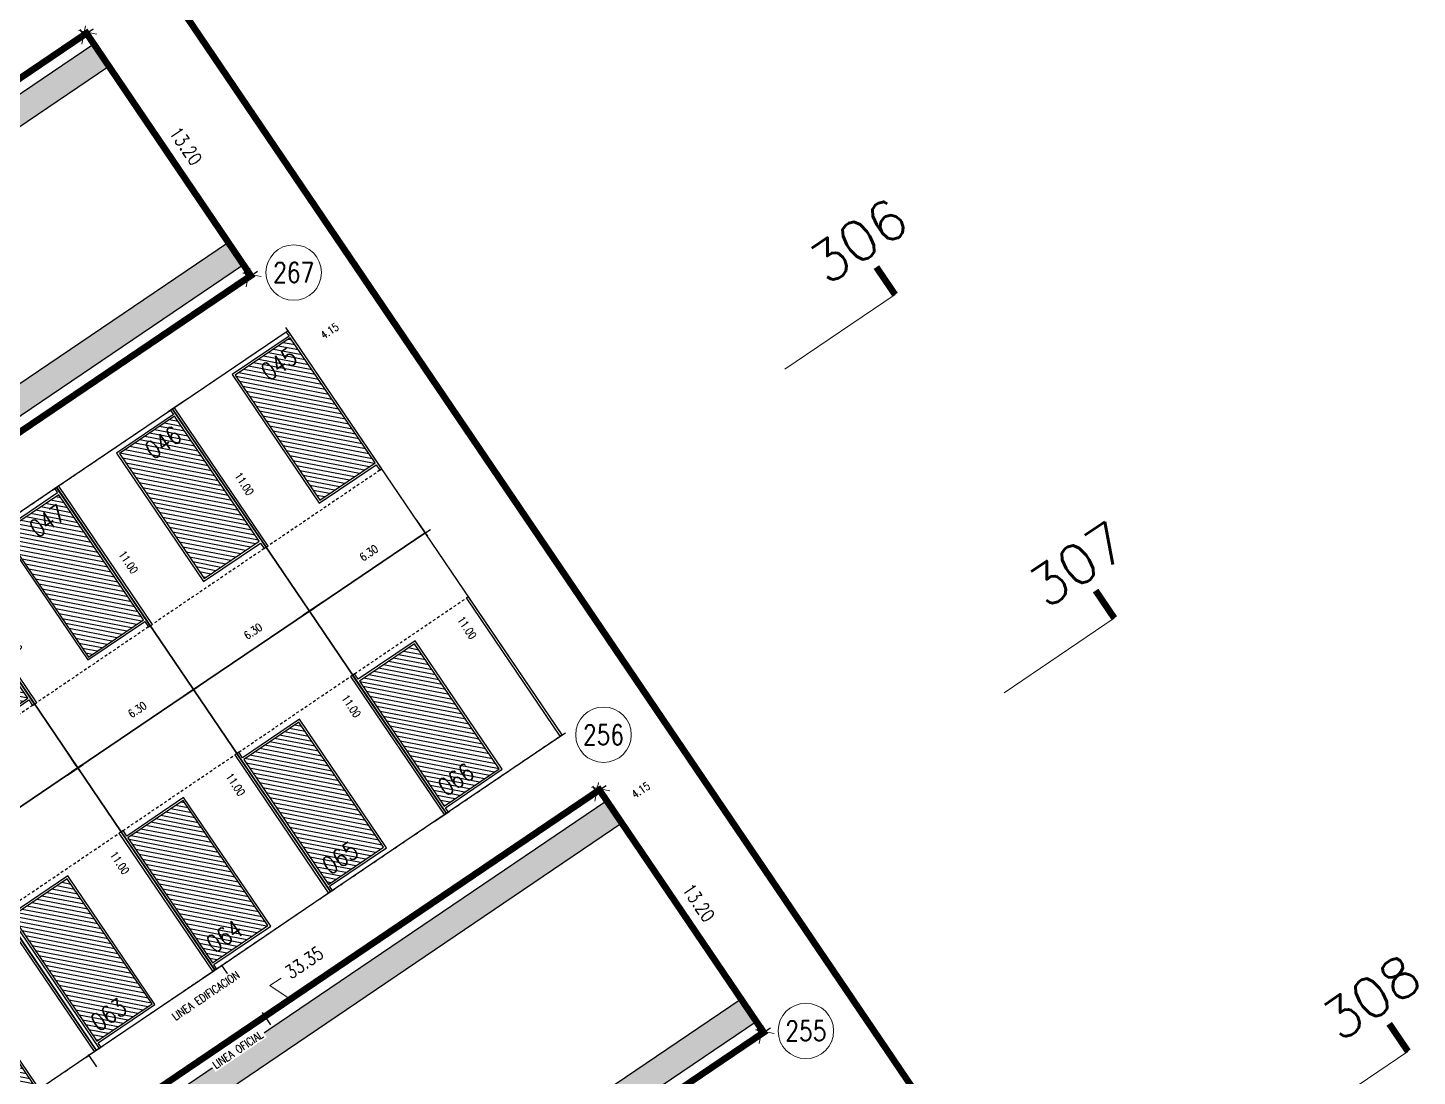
# Model space of a CAD drawing. Header units: metres. Extents: x 733085 to 734585, y 6084499 to 6087418.
# Drawn here: x 733853.2 to 733915.8, y 6086677.3 to 6086724.6 of the extents above; entities that cross this region are included whole.
import ezdxf
from ezdxf.enums import TextEntityAlignment as Align

# ---------------------------------------------------------------- set-up
doc = ezdxf.new("R2010")
doc.units = ezdxf.units.M
doc.header["$LTSCALE"] = 5
doc.header["$MEASUREMENT"] = 0
doc.linetypes.add('HIDDEN', pattern=[0.375, 0.25, -0.125])
doc.linetypes.add('PHANTOM2', pattern=[1.25, 0.625, -0.125, 0.125, -0.125, 0.125, -0.125])
doc.layers.get('0').update_dxf_attribs({"color": 30})
doc.layers.get('DEFPOINTS').update_dxf_attribs({"color": 210})
doc.layers.add('U-ANNO-DIMS', color=210, linetype='Continuous', lineweight=18, plot=False)
for name, color, linetype, lineweight in [('U-ANNO-PATT', 8, 'Continuous', 18), ('U-ANNO-SYMB', 3, 'Continuous', 18), ('U-ANNO-TEXT', 3, 'Continuous', 18)]:
    doc.layers.add(name, color=color, linetype=linetype, lineweight=lineweight)
for name, color, linetype in [('U-BLDG', 7, 'Continuous'), ('U-LIMT', 6, 'PHANTOM2'), ('U-PROP', 1, 'Continuous'), ('U-SDWK', 4, 'Continuous')]:
    doc.layers.add(name, color=color, linetype=linetype)
doc.styles.add('E-ROMANS', font='romans.shx', dxfattribs={"width": 0.8})
doc.dimstyles.new('E-0200_TICK_18', dxfattribs={"dimscale": 0.001, "dimtxt": 360, "dimasz": 360, "dimexe": 180, "dimexo": 120, "dimgap": 180, "dimtad": 0, "dimzin": 0, "dimdsep": 46, "dimtxsty": 'E-ROMANS', "dimblk": 'OBLIQUE', "dimcen": 180, "dimclrd": 256, "dimclre": 256, "dimclrt": 256, "dimadec": 0, "dimazin": 0, "dimtfac": 1, "dimtmove": 1, "dimatfit": 3, "dimldrblk": 'OPEN90', "dimfxl": 1, "dimtfill": 1, "dimtolj": 1, "dimtzin": 0, "dimarcsym": 0})
doc.dimstyles.new('E-0500_TICK_12', dxfattribs={"dimscale": 0.001, "dimtxt": 600, "dimasz": 600, "dimexe": 300, "dimexo": 200, "dimgap": 300, "dimtad": 0, "dimzin": 0, "dimdsep": 46, "dimtxsty": 'E-ROMANS', "dimblk": 'OBLIQUE', "dimcen": 300, "dimclrd": 256, "dimclre": 256, "dimclrt": 256, "dimadec": 0, "dimazin": 0, "dimtfac": 1, "dimtmove": 1, "dimatfit": 3, "dimldrblk": 'OPEN90', "dimfxl": 1, "dimtfill": 1, "dimtolj": 1, "dimtzin": 0, "dimlwd": -1, "dimarcsym": 0})
doc.dimstyles.new('E-1000_TICK_24', dxfattribs={"dimscale": 0.001, "dimtxt": 2400, "dimasz": 2400, "dimexe": 1200, "dimexo": 800, "dimgap": 1200, "dimtad": 0, "dimzin": 0, "dimdsep": 46, "dimtxsty": 'E-ROMANS', "dimblk": 'OBLIQUE', "dimcen": 1200, "dimclrd": 256, "dimclre": 256, "dimclrt": 256, "dimadec": 0, "dimazin": 0, "dimtfac": 1, "dimtmove": 1, "dimatfit": 3, "dimldrblk": 'OPEN90', "dimfxl": 1, "dimtfill": 1, "dimtolj": 1, "dimtzin": 0, "dimlwd": -1, "dimarcsym": 0})

# ---------------------------------------------------------------- blocks, each defined once
blk = doc.blocks.new('casa')
h = blk.add_hatch()
h.set_pattern_fill('LINE', color=252, scale=0.06, angle=45, style=0)
h.set_pattern_definition([(45, (-8.75595, 1.52937), (-0.1347038, 0.1347038), [])])
h.paths.add_polyline_path([(3.102, 0.201), (0.102, 0.201), (0.102, -6.604), (3.102, -6.604)])
at = {"color": 252}
blk.add_line((0, -7), (0, 0.522), dxfattribs=at)
at = {"color": 1, "linetype": 'HIDDEN', "ltscale": 0.1}
for p, q in [((0.102, 0.522), (6.197, 0.522)), ((0.102, -7), (6.197, -7))]:
    blk.add_line(p, q, dxfattribs=at)
for p, q in [((6.299, 0.522), (6.197, 0.522)), ((6.299, -7), (6.197, -7))]:
    blk.add_line(p, q)
for points in [[(0, 0.522), (0.102, 0.522), (0.102, 0.299), (3.197, 0.299), (3.197, -6.7), (0.102, -6.7), (0.102, -7), (0, -7)], [(6.197, 0.522), (6.197, -7)]]:
    blk.add_lwpolyline(points)
at = {"color": 252}
for points in [[(0.102, -6.604), (0.102, 0.201), (3.102, 0.201), (3.102, -6.604), (0.102, -6.604)], [(6.299, 0.522), (6.299, -7)]]:
    blk.add_lwpolyline(points, dxfattribs=at)
for points in [[(6.197, 0.522), (6.197, 0.522)], [(6.197, -7), (6.197, -7)]]:
    blk.add_lwpolyline(points, close=True)
blk = doc.blocks.new('TAG-CORTE')
blk.add_line((2, 0), (0, 0))
at = {"const_width": 0.1}
blk.add_lwpolyline([(0, 0), (0, 0.5)], dxfattribs=at)
at = {"style": 'E-ROMANS'}
blk.add_attdef('A', text='', height=0.6, dxfattribs=at).set_placement((0, 0.5), align=Align.BOTTOM_CENTER)
blk = doc.blocks.new('*D1877')
at = {"layer": 'DEFPOINTS', "color": 0, "transparency": 16777216}
for p in [(733868.689, 6086712.808), (733864.94, 6086710.943), (733865.253, 6086710.48)]:
    blk.add_point(p, dxfattribs=at)
at = {"layer": 'U-ANNO-DIMS', "lineweight": -2, "transparency": 16777216}
for p, q in [((733868.621, 6086712.907), (733868.274, 6086713.419)), ((733865.186, 6086710.579), (733864.839, 6086711.092))]:
    blk.add_line(p, q, dxfattribs=at)
at = {"layer": 'U-ANNO-DIMS', "transparency": 16777216, "insert": (733866.805, 6086710.935), "char_height": 0.36, "attachment_point": 5, "rotation": 34.11532, "style": 'E-ROMANS', "bg_fill": 3, "box_fill_scale": 1.25, "bg_fill_color": 256, "bg_fill_true_color": 13158600, "bg_fill_transparency": 0}
blk.add_mtext('\\A1;4.15', dxfattribs=at)
blk = doc.blocks.new('_Oblique')
at = {"color": 0, "linetype": 'ByBlock', "lineweight": -2}
blk.add_line((-0.5, -0.5), (0.5, 0.5), dxfattribs=at)
blk = doc.blocks.new('_Open90')
at = {"color": 0, "linetype": 'ByBlock', "lineweight": -2}
for p, q in [((-0.5, 0.5), (0, 0)), ((0, 0), (-1, 0)), ((0, 0), (-0.5, -0.5))]:
    blk.add_line(p, q, dxfattribs=at)
blk = doc.blocks.new('*D1878')
at = {"layer": 'DEFPOINTS', "color": 0, "transparency": 16777216}
for p in [(733882.71, 6086692.11), (733878.961, 6086690.245), (733879.274, 6086689.782)]:
    blk.add_point(p, dxfattribs=at)
at = {"layer": 'U-ANNO-DIMS', "lineweight": -2, "transparency": 16777216}
for p, q in [((733882.643, 6086692.209), (733882.296, 6086692.721)), ((733879.207, 6086689.882), (733878.86, 6086690.394))]:
    blk.add_line(p, q, dxfattribs=at)
at = {"layer": 'U-ANNO-DIMS', "transparency": 16777216, "insert": (733880.826, 6086690.237), "char_height": 0.36, "attachment_point": 5, "rotation": 34.11532, "style": 'E-ROMANS', "bg_fill": 3, "box_fill_scale": 1.25, "bg_fill_color": 256, "bg_fill_true_color": 13158600, "bg_fill_transparency": 0}
blk.add_mtext('\\A1;4.15', dxfattribs=at)
blk = doc.blocks.new('*D2194')
at = {"layer": 'DEFPOINTS', "color": 0, "transparency": 16777216}
for p in [(733855.729, 6086724.271, 0), (733863.133, 6086713.342, 0), (733863.311, 6086713.463)]:
    blk.add_point(p, dxfattribs=at)
at = {"layer": 'U-ANNO-DIMS', "lineweight": -2, "transparency": 16777216}
for p, q in [((733855.908, 6086724.391), (733856.156, 6086724.56)), ((733863.311, 6086713.463), (733863.56, 6086713.631))]:
    blk.add_line(p, q, dxfattribs=at)
at = {"layer": 'U-ANNO-DIMS', "transparency": 16777216}
blk.add_line((733855.908, 6086724.391), (733863.311, 6086713.463), dxfattribs=at)
at = {"layer": 'U-ANNO-DIMS', "transparency": 16777216, "xscale": 0.6, "yscale": 0.6, "zscale": 0.6}
for p, rotation in [((733855.908, 6086724.391), 124.1153225614861), ((733863.311, 6086713.463), 304.115322561486)]:
    blk.add_blockref('_Oblique', p, dxfattribs=dict(at, rotation=rotation))
at = {"layer": 'U-ANNO-DIMS', "transparency": 16777216, "insert": (733860.328, 6086719.274), "char_height": 0.6, "attachment_point": 5, "rotation": 304.11532, "style": 'E-ROMANS', "bg_fill": 3, "box_fill_scale": 1.25, "bg_fill_color": 256, "bg_fill_true_color": 13158600, "bg_fill_transparency": 0}
blk.add_mtext('\\A1;13.20', dxfattribs=at)
blk = doc.blocks.new('*D2195')
at = {"layer": 'DEFPOINTS', "color": 0, "transparency": 16777216}
for p in [(733855.729, 6086724.271, 0), (733855.729, 6086724.271), (733828.119, 6086705.566, 0)]:
    blk.add_point(p, dxfattribs=at)
at = {"layer": 'U-ANNO-DIMS', "transparency": 16777216}
for p, q in [((733828.119, 6086705.566), (733855.729, 6086724.271)), ((733841.012, 6086715.532), (733841.508, 6086715.869)), ((733841.924, 6086714.918), (733841.012, 6086715.532))]:
    blk.add_line(p, q, dxfattribs=at)
at = {"layer": 'U-ANNO-DIMS', "lineweight": -2, "transparency": 16777216}
for p, q in [((733855.729, 6086724.271), (733855.561, 6086724.519)), ((733828.119, 6086705.566), (733827.95, 6086705.814))]:
    blk.add_line(p, q, dxfattribs=at)
at = {"layer": 'U-ANNO-DIMS', "transparency": 16777216, "xscale": 0.6, "yscale": 0.6, "zscale": 0.6}
for p, rotation in [((733855.729, 6086724.271), 34.11534411551718), ((733828.119, 6086705.566), 214.1153441155172)]:
    blk.add_blockref('_Oblique', p, dxfattribs=dict(at, rotation=rotation))
at = {"layer": 'U-ANNO-DIMS', "transparency": 16777216, "insert": (733842.552, 6086716.575), "char_height": 0.6, "attachment_point": 5, "rotation": 34.11534, "style": 'E-ROMANS', "bg_fill": 3, "box_fill_scale": 1.25, "bg_fill_color": 256, "bg_fill_true_color": 13158600, "bg_fill_transparency": 0}
blk.add_mtext('\\A1;33.35', dxfattribs=at)
blk = doc.blocks.new('*D2196')
at = {"layer": 'DEFPOINTS', "color": 0, "transparency": 16777216}
for p in [(733863.131, 6086713.345), (733863.133, 6086713.342, 0), (733835.52, 6086694.64, 0)]:
    blk.add_point(p, dxfattribs=at)
at = {"layer": 'U-ANNO-DIMS', "lineweight": -2, "transparency": 16777216}
for p, q in [((733863.131, 6086713.345), (733862.963, 6086713.593)), ((733835.518, 6086694.643), (733835.35, 6086694.891))]:
    blk.add_line(p, q, dxfattribs=at)
at = {"layer": 'U-ANNO-DIMS', "transparency": 16777216}
blk.add_line((733835.518, 6086694.643), (733863.131, 6086713.345), dxfattribs=at)
at = {"layer": 'U-ANNO-DIMS', "transparency": 16777216, "xscale": 0.6, "yscale": 0.6, "zscale": 0.6}
for p, rotation in [((733863.131, 6086713.345), 34.10949113325999), ((733835.518, 6086694.643), 214.10949113326)]:
    blk.add_blockref('_Oblique', p, dxfattribs=dict(at, rotation=rotation))
at = {"layer": 'U-ANNO-DIMS', "transparency": 16777216, "insert": (733850.429, 6086703.778), "char_height": 0.6, "attachment_point": 5, "rotation": 34.10949, "style": 'E-ROMANS', "bg_fill": 3, "box_fill_scale": 1.25, "bg_fill_color": 256, "bg_fill_true_color": 13158600, "bg_fill_transparency": 0}
blk.add_mtext('\\A1;33.35', dxfattribs=at)
blk = doc.blocks.new('*D2206')
at = {"layer": 'DEFPOINTS', "color": 0, "transparency": 16777216}
for p in [(733878.837, 6086690.161, 0), (733886.24, 6086679.232, 0), (733886.419, 6086679.353)]:
    blk.add_point(p, dxfattribs=at)
at = {"layer": 'U-ANNO-DIMS', "lineweight": -2, "transparency": 16777216}
for p, q in [((733879.015, 6086690.281), (733879.264, 6086690.45)), ((733886.419, 6086679.353), (733886.667, 6086679.521))]:
    blk.add_line(p, q, dxfattribs=at)
at = {"layer": 'U-ANNO-DIMS', "transparency": 16777216}
blk.add_line((733879.015, 6086690.282), (733886.419, 6086679.353), dxfattribs=at)
at = {"layer": 'U-ANNO-DIMS', "transparency": 16777216, "xscale": 0.6, "yscale": 0.6, "zscale": 0.6}
for p, rotation in [((733879.015, 6086690.282), 124.1153225629166), ((733886.419, 6086679.353), 304.1153225629167)]:
    blk.add_blockref('_Oblique', p, dxfattribs=dict(at, rotation=rotation))
at = {"layer": 'U-ANNO-DIMS', "transparency": 16777216, "insert": (733883.435, 6086685.164), "char_height": 0.6, "attachment_point": 5, "rotation": 304.11532, "style": 'E-ROMANS', "bg_fill": 3, "box_fill_scale": 1.25, "bg_fill_color": 256, "bg_fill_true_color": 13158600, "bg_fill_transparency": 0}
blk.add_mtext('\\A1;13.20', dxfattribs=at)
blk = doc.blocks.new('*D2207')
at = {"layer": 'DEFPOINTS', "color": 0, "transparency": 16777216}
for p in [(733878.837, 6086690.161, 0), (733878.837, 6086690.161), (733851.226, 6086671.456, 0)]:
    blk.add_point(p, dxfattribs=at)
at = {"layer": 'U-ANNO-DIMS', "lineweight": -2, "transparency": 16777216}
for p, q in [((733878.837, 6086690.161), (733878.669, 6086690.409)), ((733851.226, 6086671.456), (733851.058, 6086671.704))]:
    blk.add_line(p, q, dxfattribs=at)
at = {"layer": 'U-ANNO-DIMS', "transparency": 16777216}
for p, q in [((733851.226, 6086671.456), (733878.837, 6086690.161)), ((733864.119, 6086681.422), (733864.616, 6086681.759)), ((733865.031, 6086680.808), (733864.119, 6086681.422))]:
    blk.add_line(p, q, dxfattribs=at)
at = {"layer": 'U-ANNO-DIMS', "transparency": 16777216, "xscale": 0.6, "yscale": 0.6, "zscale": 0.6}
for p, rotation in [((733878.837, 6086690.161), 34.115344115304), ((733851.226, 6086671.456), 214.115344115304)]:
    blk.add_blockref('_Oblique', p, dxfattribs=dict(at, rotation=rotation))
at = {"layer": 'U-ANNO-DIMS', "transparency": 16777216, "insert": (733865.659, 6086682.466), "char_height": 0.6, "attachment_point": 5, "rotation": 34.11534, "style": 'E-ROMANS', "bg_fill": 3, "box_fill_scale": 1.25, "bg_fill_color": 256, "bg_fill_true_color": 13158600, "bg_fill_transparency": 0}
blk.add_mtext('\\A1;33.35', dxfattribs=at)
blk = doc.blocks.new('*D2208')
at = {"layer": 'DEFPOINTS', "color": 0, "transparency": 16777216}
for p in [(733886.24, 6086679.232, 0), (733886.24, 6086679.232), (733858.629, 6086660.528, 0)]:
    blk.add_point(p, dxfattribs=at)
at = {"layer": 'U-ANNO-DIMS', "transparency": 16777216}
blk.add_line((733858.629, 6086660.528), (733886.24, 6086679.232), dxfattribs=at)
at = {"layer": 'U-ANNO-DIMS', "lineweight": -2, "transparency": 16777216}
for p, q in [((733886.24, 6086679.232), (733886.072, 6086679.481)), ((733858.629, 6086660.528), (733858.461, 6086660.776))]:
    blk.add_line(p, q, dxfattribs=at)
at = {"layer": 'U-ANNO-DIMS', "transparency": 16777216, "xscale": 0.6, "yscale": 0.6, "zscale": 0.6}
for p, rotation in [((733886.24, 6086679.232), 34.11532264289751), ((733858.629, 6086660.528), 214.1153226428975)]:
    blk.add_blockref('_Oblique', p, dxfattribs=dict(at, rotation=rotation))
at = {"layer": 'U-ANNO-DIMS', "transparency": 16777216, "insert": (733873.537, 6086669.668), "char_height": 0.6, "attachment_point": 5, "rotation": 34.11532, "style": 'E-ROMANS', "bg_fill": 3, "box_fill_scale": 1.25, "bg_fill_color": 256, "bg_fill_true_color": 13158600, "bg_fill_transparency": 0}
blk.add_mtext('\\A1;33.35', dxfattribs=at)
blk = doc.blocks.new('*D2235')
at = {"layer": 'DEFPOINTS', "color": 0, "transparency": 16777216}
for p in [(733812.888, 6086795.155), (733812.898, 6086795.162, 0), (733897.652, 6086670.053, 0)]:
    blk.add_point(p, dxfattribs=at)
at = {"layer": 'U-ANNO-DIMS', "transparency": 16777216}
blk.add_line((733897.642, 6086670.046), (733812.888, 6086795.155), dxfattribs=at)
at = {"layer": 'U-ANNO-DIMS', "lineweight": -2, "transparency": 16777216}
for p, q in [((733812.236, 6086794.714), (733811.894, 6086794.482)), ((733896.99, 6086669.605), (733896.648, 6086669.373))]:
    blk.add_line(p, q, dxfattribs=at)
at = {"layer": 'U-ANNO-DIMS', "transparency": 16777216, "xscale": 2.4, "yscale": 2.4, "zscale": 2.4}
for p, rotation in [((733812.888, 6086795.155), 124.1153225211606), ((733897.642, 6086670.046), 304.1153225211606)]:
    blk.add_blockref('_Oblique', p, dxfattribs=dict(at, rotation=rotation))
at = {"layer": 'U-ANNO-DIMS', "transparency": 16777216, "insert": (733861.571, 6086729.505), "char_height": 2.4, "attachment_point": 5, "rotation": 304.11532, "style": 'E-ROMANS', "bg_fill": 3, "box_fill_scale": 1.25, "bg_fill_color": 256, "bg_fill_true_color": 13158600, "bg_fill_transparency": 0}
blk.add_mtext('\\A1;151.11', dxfattribs=at)
blk = doc.blocks.new('*D1670')
at = {"layer": 'DEFPOINTS', "color": 0, "transparency": 16777216}
for p in [(733850.07, 6086700.869), (733849.248, 6086700.324), (733856.154, 6086691.704)]:
    blk.add_point(p, dxfattribs=at)
at = {"layer": 'U-ANNO-DIMS', "lineweight": -2, "transparency": 16777216}
for p, q in [((733849.97, 6086700.803), (733849.098, 6086700.224)), ((733856.054, 6086691.638), (733855.182, 6086691.059))]:
    blk.add_line(p, q, dxfattribs=at)
at = {"layer": 'U-ANNO-DIMS', "transparency": 16777216, "insert": (733852.524, 6086696.975), "char_height": 0.36, "attachment_point": 5, "rotation": 303.57894, "style": 'E-ROMANS', "bg_fill": 3, "box_fill_scale": 1.25, "bg_fill_color": 256, "bg_fill_true_color": 13158600, "bg_fill_transparency": 0}
blk.add_mtext('\\A1;11.00', dxfattribs=at)
blk = doc.blocks.new('*D1671')
at = {"layer": 'DEFPOINTS', "color": 0, "transparency": 16777216}
for p in [(733855.286, 6086704.403), (733854.464, 6086703.857), (733861.37, 6086695.238)]:
    blk.add_point(p, dxfattribs=at)
at = {"layer": 'U-ANNO-DIMS', "lineweight": -2, "transparency": 16777216}
for p, q in [((733855.186, 6086704.336), (733854.314, 6086703.758)), ((733861.27, 6086695.171), (733860.398, 6086694.593))]:
    blk.add_line(p, q, dxfattribs=at)
at = {"layer": 'U-ANNO-DIMS', "transparency": 16777216, "insert": (733857.74, 6086700.508), "char_height": 0.36, "attachment_point": 5, "rotation": 303.57894, "style": 'E-ROMANS', "bg_fill": 3, "box_fill_scale": 1.25, "bg_fill_color": 256, "bg_fill_true_color": 13158600, "bg_fill_transparency": 0}
blk.add_mtext('\\A1;11.00', dxfattribs=at)
blk = doc.blocks.new('*D1672')
at = {"layer": 'DEFPOINTS', "color": 0, "transparency": 16777216}
for p in [(733860.501, 6086707.936), (733859.68, 6086707.39), (733866.586, 6086698.771)]:
    blk.add_point(p, dxfattribs=at)
at = {"layer": 'U-ANNO-DIMS', "lineweight": -2, "transparency": 16777216}
for p, q in [((733860.401, 6086707.87), (733859.53, 6086707.291)), ((733866.486, 6086698.705), (733865.614, 6086698.126))]:
    blk.add_line(p, q, dxfattribs=at)
at = {"layer": 'U-ANNO-DIMS', "transparency": 16777216, "insert": (733862.956, 6086704.041), "char_height": 0.36, "attachment_point": 5, "rotation": 303.57894, "style": 'E-ROMANS', "bg_fill": 3, "box_fill_scale": 1.25, "bg_fill_color": 256, "bg_fill_true_color": 13158600, "bg_fill_transparency": 0}
blk.add_mtext('\\A1;11.00', dxfattribs=at)
blk = doc.blocks.new('*D1676')
at = {"layer": 'DEFPOINTS', "color": 0, "transparency": 16777216}
for p in [(733849.555, 6086687.234), (733850.211, 6086687.67), (733855.639, 6086678.069)]:
    blk.add_point(p, dxfattribs=at)
at = {"layer": 'U-ANNO-DIMS', "lineweight": -2, "transparency": 16777216}
for p, q in [((733849.655, 6086687.3), (733850.361, 6086687.769)), ((733855.739, 6086678.135), (733856.445, 6086678.604))]:
    blk.add_line(p, q, dxfattribs=at)
at = {"layer": 'U-ANNO-DIMS', "transparency": 16777216, "insert": (733852.009, 6086683.339), "char_height": 0.36, "attachment_point": 5, "rotation": 303.57894, "style": 'E-ROMANS', "bg_fill": 3, "box_fill_scale": 1.25, "bg_fill_color": 256, "bg_fill_true_color": 13158600, "bg_fill_transparency": 0}
blk.add_mtext('\\A1;11.00', dxfattribs=at)
blk = doc.blocks.new('*D1677')
at = {"layer": 'DEFPOINTS', "color": 0, "transparency": 16777216}
for p in [(733855.551, 6086691.287), (733854.895, 6086690.851), (733860.979, 6086681.687)]:
    blk.add_point(p, dxfattribs=at)
at = {"layer": 'U-ANNO-DIMS', "lineweight": -2, "transparency": 16777216}
for p, q in [((733854.995, 6086690.918), (733855.701, 6086691.387)), ((733861.079, 6086681.753), (733861.785, 6086682.222))]:
    blk.add_line(p, q, dxfattribs=at)
at = {"layer": 'U-ANNO-DIMS', "transparency": 16777216, "insert": (733857.349, 6086686.957), "char_height": 0.36, "attachment_point": 5, "rotation": 303.57894, "style": 'E-ROMANS', "bg_fill": 3, "box_fill_scale": 1.25, "bg_fill_color": 256, "bg_fill_true_color": 13158600, "bg_fill_transparency": 0}
blk.add_mtext('\\A1;11.00', dxfattribs=at)
blk = doc.blocks.new('*D1678')
at = {"layer": 'DEFPOINTS', "color": 0, "transparency": 16777216}
for p in [(733860.767, 6086694.821), (733860.11, 6086694.385), (733866.195, 6086685.22)]:
    blk.add_point(p, dxfattribs=at)
at = {"layer": 'U-ANNO-DIMS', "lineweight": -2, "transparency": 16777216}
for p, q in [((733860.21, 6086694.451), (733860.917, 6086694.92)), ((733866.295, 6086685.286), (733867.001, 6086685.755))]:
    blk.add_line(p, q, dxfattribs=at)
at = {"layer": 'U-ANNO-DIMS', "transparency": 16777216, "insert": (733862.565, 6086690.49), "char_height": 0.36, "attachment_point": 5, "rotation": 303.57894, "style": 'E-ROMANS', "bg_fill": 3, "box_fill_scale": 1.25, "bg_fill_color": 256, "bg_fill_true_color": 13158600, "bg_fill_transparency": 0}
blk.add_mtext('\\A1;11.00', dxfattribs=at)
blk = doc.blocks.new('*D1679')
at = {"layer": 'DEFPOINTS', "color": 0, "transparency": 16777216}
for p in [(733865.326, 6086697.918), (733865.983, 6086698.354), (733871.411, 6086688.753)]:
    blk.add_point(p, dxfattribs=at)
at = {"layer": 'U-ANNO-DIMS', "lineweight": -2, "transparency": 16777216}
for p, q in [((733865.426, 6086697.985), (733866.133, 6086698.454)), ((733871.51, 6086688.82), (733872.217, 6086689.289))]:
    blk.add_line(p, q, dxfattribs=at)
at = {"layer": 'U-ANNO-DIMS', "transparency": 16777216, "insert": (733867.781, 6086694.024), "char_height": 0.36, "attachment_point": 5, "rotation": 303.57894, "style": 'E-ROMANS', "bg_fill": 3, "box_fill_scale": 1.25, "bg_fill_color": 256, "bg_fill_true_color": 13158600, "bg_fill_transparency": 0}
blk.add_mtext('\\A1;11.00', dxfattribs=at)
blk = doc.blocks.new('*D1680')
at = {"layer": 'DEFPOINTS', "color": 0, "transparency": 16777216}
for p in [(733871.199, 6086701.887), (733870.542, 6086701.452), (733876.626, 6086692.287)]:
    blk.add_point(p, dxfattribs=at)
at = {"layer": 'U-ANNO-DIMS', "lineweight": -2, "transparency": 16777216}
for p, q in [((733870.642, 6086701.518), (733871.349, 6086701.987)), ((733876.726, 6086692.353), (733877.433, 6086692.822))]:
    blk.add_line(p, q, dxfattribs=at)
at = {"layer": 'U-ANNO-DIMS', "transparency": 16777216, "insert": (733872.997, 6086697.557), "char_height": 0.36, "attachment_point": 5, "rotation": 303.57894, "style": 'E-ROMANS', "bg_fill": 3, "box_fill_scale": 1.25, "bg_fill_color": 256, "bg_fill_true_color": 13158600, "bg_fill_transparency": 0}
blk.add_mtext('\\A1;11.00', dxfattribs=at)
blk = doc.blocks.new('*D1684')
at = {"layer": 'DEFPOINTS', "color": 0, "transparency": 16777216}
for p in [(733860.223, 6086695.44, 0), (733860.677, 6086694.769), (733855.007, 6086691.907, 0)]:
    blk.add_point(p, dxfattribs=at)
at = {"layer": 'U-ANNO-DIMS', "lineweight": -2, "transparency": 16777216}
for p, q in [((733860.29, 6086695.341), (733860.778, 6086694.62)), ((733855.074, 6086691.807), (733855.562, 6086691.086))]:
    blk.add_line(p, q, dxfattribs=at)
at = {"layer": 'U-ANNO-DIMS', "transparency": 16777216, "insert": (733858.142, 6086693.862), "char_height": 0.36, "attachment_point": 5, "rotation": 34.11532, "style": 'E-ROMANS', "bg_fill": 3, "box_fill_scale": 1.25, "bg_fill_color": 256, "bg_fill_true_color": 13158600, "bg_fill_transparency": 0}
blk.add_mtext('\\A1;6.30', dxfattribs=at)
blk = doc.blocks.new('*D1685')
at = {"layer": 'DEFPOINTS', "color": 0, "transparency": 16777216}
for p in [(733865.438, 6086698.973, 0), (733865.893, 6086698.302), (733860.223, 6086695.44, 0)]:
    blk.add_point(p, dxfattribs=at)
at = {"layer": 'U-ANNO-DIMS', "lineweight": -2, "transparency": 16777216}
for p, q in [((733865.506, 6086698.874), (733865.994, 6086698.153)), ((733860.29, 6086695.341), (733860.778, 6086694.62))]:
    blk.add_line(p, q, dxfattribs=at)
at = {"layer": 'U-ANNO-DIMS', "transparency": 16777216, "insert": (733863.357, 6086697.395), "char_height": 0.36, "attachment_point": 5, "rotation": 34.11532, "style": 'E-ROMANS', "bg_fill": 3, "box_fill_scale": 1.25, "bg_fill_color": 256, "bg_fill_true_color": 13158600, "bg_fill_transparency": 0}
blk.add_mtext('\\A1;6.30', dxfattribs=at)
blk = doc.blocks.new('*D1686')
at = {"layer": 'DEFPOINTS', "color": 0, "transparency": 16777216}
for p in [(733870.654, 6086702.507, 0), (733871.109, 6086701.836), (733865.438, 6086698.973, 0)]:
    blk.add_point(p, dxfattribs=at)
at = {"layer": 'U-ANNO-DIMS', "lineweight": -2, "transparency": 16777216}
for p, q in [((733870.722, 6086702.407), (733871.21, 6086701.687)), ((733865.506, 6086698.874), (733865.994, 6086698.153))]:
    blk.add_line(p, q, dxfattribs=at)
at = {"layer": 'U-ANNO-DIMS', "transparency": 16777216, "insert": (733868.573, 6086700.929), "char_height": 0.36, "attachment_point": 5, "rotation": 34.11532, "style": 'E-ROMANS', "bg_fill": 3, "box_fill_scale": 1.25, "bg_fill_color": 256, "bg_fill_true_color": 13158600, "bg_fill_transparency": 0}
blk.add_mtext('\\A1;6.30', dxfattribs=at)
blk = doc.blocks.new('*D1687')
at = {"layer": 'DEFPOINTS', "color": 0, "transparency": 16777216}
for p in [(733855.085, 6086691.791), (733855.462, 6086691.235, 0), (733850.121, 6086687.618, 0)]:
    blk.add_point(p, dxfattribs=at)
at = {"layer": 'U-ANNO-DIMS', "lineweight": -2, "transparency": 16777216}
for p, q in [((733855.394, 6086691.335), (733854.984, 6086691.94)), ((733850.054, 6086687.717), (733849.644, 6086688.323))]:
    blk.add_line(p, q, dxfattribs=at)
at = {"layer": 'U-ANNO-DIMS', "transparency": 16777216, "insert": (733852.275, 6086690.056), "char_height": 0.36, "attachment_point": 5, "rotation": 34.11532, "style": 'E-ROMANS', "bg_fill": 3, "box_fill_scale": 1.25, "bg_fill_color": 256, "bg_fill_true_color": 13158600, "bg_fill_transparency": 0}
blk.add_mtext('\\A1;6.45', dxfattribs=at)
blk = doc.blocks.new('*D1745')
at = {"layer": 'DEFPOINTS', "color": 0, "transparency": 16777216}
for p in [(733863.884, 6086680.058), (733858.235, 6086675.507)]:
    blk.add_point(p, dxfattribs=at)
at = {"layer": 'U-ANNO-DIMS', "lineweight": -2, "transparency": 16777216}
for p, q in [((733864.153, 6086679.661), (733863.783, 6086680.207)), ((733858.168, 6086675.606), (733857.798, 6086676.152))]:
    blk.add_line(p, q, dxfattribs=at)
at = {"layer": 'U-ANNO-DIMS', "transparency": 16777216, "insert": (733862.671, 6086678.537), "char_height": 0.36, "attachment_point": 5, "rotation": 34.11532, "style": 'E-ROMANS', "bg_fill": 3, "box_fill_scale": 1.25, "bg_fill_color": 256, "bg_fill_true_color": 13158600, "bg_fill_transparency": 0}
blk.add_mtext('\\A1;LINEA OFICIAL', dxfattribs=at)
at = {"layer": 'DEFPOINTS', "color": 0, "transparency": 16777216}
blk.add_point((733864.22, 6086679.561), dxfattribs=at)
blk = doc.blocks.new('*D1750')
at = {"layer": 'DEFPOINTS', "color": 0, "transparency": 16777216}
blk.add_point((733856.386, 6086677.668), dxfattribs=at)
at = {"layer": 'U-ANNO-DIMS', "lineweight": -2, "transparency": 16777216}
for p, q in [((733862.304, 6086681.822), (733861.934, 6086682.368)), ((733856.319, 6086677.767), (733855.948, 6086678.313))]:
    blk.add_line(p, q, dxfattribs=at)
at = {"layer": 'U-ANNO-DIMS', "transparency": 16777216, "insert": (733861.225, 6086680.971), "char_height": 0.36, "attachment_point": 5, "rotation": 34.11532, "style": 'E-ROMANS', "bg_fill": 3, "box_fill_scale": 1.25, "bg_fill_color": 256, "bg_fill_true_color": 13158600, "bg_fill_transparency": 0}
blk.add_mtext('\\A1;LINEA EDIFICACION', dxfattribs=at)
at = {"layer": 'DEFPOINTS', "color": 0, "transparency": 16777216}
for p in [(733862.035, 6086682.219), (733862.371, 6086681.722)]:
    blk.add_point(p, dxfattribs=at)

msp = doc.modelspace()

# ---------------------------------------------------------------- hatches: boundary and pattern name
at = {"layer": 'U-ANNO-PATT'}
h = msp.add_hatch(dxfattribs=at)
h.set_pattern_fill('DOTS', color=256, scale=0.1, angle=16.04581, style=0)
h.set_pattern_definition([(304.115323, (733622.41653, 6087003.45354), (0.17594907, 0.023321206), [0, -0.15875])])
h.paths.add_polyline_path([(733805.289, 6086596.628), (733804.616, 6086597.621), (733784.249, 6086583.824), (733784.922, 6086582.83)])
h.paths.add_polyline_path([(733799.232, 6086605.569), (733798.559, 6086606.563), (733778.316, 6086592.85), (733778.865, 6086591.772)])
h.paths.add_polyline_path([(733778.042, 6086627.933), (733777.369, 6086628.926), (733750.711, 6086610.867), (733751.384, 6086609.873)])
h.paths.add_polyline_path([(733771.985, 6086636.874), (733771.312, 6086637.868), (733744.653, 6086619.808), (733745.326, 6086618.815)])
h.paths.add_polyline_path([(733754.935, 6086662.043), (733754.262, 6086663.036), (733727.603, 6086644.977), (733728.277, 6086643.981)])
h.paths.add_polyline_path([(733748.878, 6086670.984), (733748.205, 6086671.978), (733721.546, 6086653.918), (733722.219, 6086652.925)])
h.paths.add_polyline_path([(733730.917, 6086695.536), (733730.244, 6086696.529), (733704.496, 6086679.086), (733705.169, 6086678.093)], flags=17)
h.paths.add_polyline_path([(733724.859, 6086704.477), (733724.186, 6086705.471), (733698.438, 6086688.028), (733699.111, 6086687.034)], flags=17)
h.paths.add_polyline_path([(733826.207, 6086625.082), (733828.466, 6086623.166), (733828.726, 6086624.519), (733810.699, 6086639.813), (733804.933, 6086648.324), (733803.267, 6086648.645), (733804.855, 6086646.301), (733809.797, 6086639.005)])
h.paths.add_polyline_path([(733800.222, 6086655.279), (733781.826, 6086682.434), (733780.159, 6086682.754), (733781.747, 6086680.41), (733798.317, 6086655.951), (733799.902, 6086653.612)])
h.paths.add_polyline_path([(733777.115, 6086689.388), (733758.718, 6086716.544), (733757.052, 6086716.864), (733758.64, 6086714.52), (733775.209, 6086690.061), (733776.794, 6086687.722)])
h.paths.add_polyline_path([(733754.007, 6086723.498), (733737.142, 6086748.393), (733732.244, 6086749.335), (733679.918, 6086713.888), (733606.697, 6086689.999), (733604.435, 6086685.546), (733613.892, 6086656.56), (733615.405, 6086655.791), (733614.38, 6086658.933), (733605.73, 6086685.446), (733607.542, 6086689.012), (733680.451, 6086712.799), (733732.505, 6086748.063), (733736.428, 6086747.309), (733752.102, 6086724.171), (733753.687, 6086721.832)])
h.paths.add_polyline_path([(733703.394, 6086673.581), (733677.482, 6086711.831), (733676.295, 6086711.443), (733682.131, 6086702.829), (733662.066, 6086696.282), (733658.965, 6086705.789), (733657.824, 6086705.417), (733671.595, 6086663.207)], flags=17)
h.paths.add_polyline_path([(733682.831, 6086701.795), (733701.506, 6086674.228), (733672.364, 6086664.72), (733662.439, 6086695.142)], flags=16)
h.paths.add_polyline_path([(733618.013, 6086647.799), (733617.005, 6086650.889), (733616.236, 6086649.376), (733627.037, 6086616.271), (733628.55, 6086615.502), (733627.673, 6086618.191)])
h.paths.add_polyline_path([(733631.931, 6086605.141), (733630.527, 6086609.443), (733629.875, 6086607.573), (733634.729, 6086592.694), (733635.87, 6086593.066)])
h.paths.add_polyline_path([(733621.7, 6086604.904), (733620.071, 6086606.028), (733621.473, 6086601.729), (733625.413, 6086589.654), (733626.553, 6086590.027)])
h.paths.add_polyline_path([(733608.557, 6086645.187), (733607.044, 6086645.956), (733608.052, 6086642.866), (733617.215, 6086614.779), (733618.093, 6086612.091), (733618.861, 6086613.604)])
h.paths.add_polyline_path([(733596.259, 6086682.879), (733591.807, 6086685.141), (733548.635, 6086671.055), (733548.018, 6086669.592), (733591.707, 6086683.846), (733595.273, 6086682.034), (733604.436, 6086653.948), (733605.444, 6086650.858), (733606.213, 6086652.371)])
h.paths.add_polyline_path([(733776.685, 6086714.628), (733743.278, 6086763.941), (733742.285, 6086763.268), (733775.691, 6086713.955)])
h.paths.add_polyline_path([(733816.694, 6086781.893), (733816.021, 6086782.887), (733766.636, 6086749.431), (733758.223, 6086761.85), (733748.95, 6086755.568), (733749.623, 6086754.575), (733757.902, 6086760.183), (733766.315, 6086747.765)])
h.paths.add_polyline_path([(733833.756, 6086756.974), (733833.083, 6086757.968), (733801.208, 6086736.375), (733801.881, 6086735.381)])
h.paths.add_polyline_path([(733839.813, 6086748.033), (733839.14, 6086749.026), (733807.265, 6086727.433), (733807.938, 6086726.44)])
h.paths.add_polyline_path([(733856.863, 6086722.864), (733856.19, 6086723.858), (733824.316, 6086702.265), (733824.989, 6086701.271)])
h.paths.add_polyline_path([(733862.92, 6086713.923), (733862.247, 6086714.917), (733830.373, 6086693.323), (733831.046, 6086692.33)])
h.paths.add_polyline_path([(733879.971, 6086688.755), (733879.298, 6086689.748), (733847.423, 6086668.155), (733848.096, 6086667.161)])
h.paths.add_polyline_path([(733886.028, 6086679.813), (733885.355, 6086680.807), (733853.48, 6086659.214), (733854.153, 6086658.22)])
h.paths.add_polyline_path([(733845.056, 6086627.187), (733846.088, 6086627.886), (733827.781, 6086643.418), (733826.425, 6086644.569), (733825.393, 6086643.87)])
h.paths.add_polyline_path([(733823.654, 6086646.919), (733821.066, 6086649.116), (733820.612, 6086649.785), (733804.043, 6086674.244), (733801.755, 6086677.621), (733800.762, 6086676.948), (733820.164, 6086648.307), (733822.623, 6086646.221)])
h.paths.add_polyline_path([(733799.792, 6086680.518), (733778.648, 6086711.731), (733777.654, 6086711.057), (733798.799, 6086679.845)])

# ---------------------------------------------------------------- linework, layer by layer
at = {"layer": 'U-ANNO-TEXT'}
for centre in [(733865.189, 6086713.569), (733879.146, 6086692.732), (733888.264, 6086679.383)]:
    msp.add_circle(centre, 1.25, dxfattribs=at)
at = {"layer": 'U-BLDG'}
for points in [[(733864.94, 6086710.943), (733859.724, 6086707.409), (733865.893, 6086698.302), (733871.109, 6086701.836)], [(733859.724, 6086707.409), (733854.508, 6086703.876), (733860.677, 6086694.769), (733865.893, 6086698.302)], [(733854.508, 6086703.876), (733849.292, 6086700.342), (733855.462, 6086691.235), (733860.677, 6086694.769)], [(733871.109, 6086701.836), (733865.893, 6086698.302), (733872.063, 6086689.195), (733877.278, 6086692.729)], [(733849.292, 6086700.342), (733843.952, 6086696.725), (733850.121, 6086687.618), (733855.462, 6086691.235)], [(733865.893, 6086698.302), (733860.677, 6086694.769), (733866.847, 6086685.662), (733872.063, 6086689.195)], [(733860.677, 6086694.769), (733855.462, 6086691.235), (733861.631, 6086682.128), (733866.847, 6086685.662)], [(733855.462, 6086691.235), (733850.121, 6086687.618), (733856.291, 6086678.511), (733861.631, 6086682.128)], [(733850.121, 6086687.618), (733844.906, 6086684.084), (733851.075, 6086674.977), (733856.291, 6086678.511)]]:
    msp.add_lwpolyline(points, close=True, dxfattribs=at)
at = {"layer": 'U-PROP', "ltscale": 0.3}
for p, q in [((733855.854, 6086724.355), (733814.044, 6086696.031)), ((733855.854, 6086724.355), (733863.257, 6086713.426)), ((733863.257, 6086713.426), (733821.445, 6086685.107)), ((733837.152, 6086661.921), (733878.961, 6086690.245)), ((733878.961, 6086690.245), (733886.364, 6086679.316)), ((733844.555, 6086650.993), (733886.364, 6086679.316))]:
    msp.add_line(p, q, dxfattribs=at)
at = {"layer": 'U-SDWK', "ltscale": 0.3, "const_width": 0.3}
for points in [[(733843.283, 6086633.221), (733897.652, 6086670.053), (733820.254, 6086784.305)], [(733814.044, 6086696.031), (733855.854, 6086724.355), (733863.257, 6086713.426), (733821.445, 6086685.107)], [(733837.152, 6086661.921), (733878.961, 6086690.245), (733886.364, 6086679.316), (733844.555, 6086650.993)]]:
    msp.add_lwpolyline(points, dxfattribs=at)
at = {"layer": 'U-SDWK', "elevation": 0}
msp.add_lwpolyline([(733824.989, 6086701.271), (733856.863, 6086722.864), (733856.19, 6086723.858), (733824.316, 6086702.265)], dxfattribs=at)
at = {"layer": 'U-SDWK'}
for points in [[(733831.046, 6086692.33), (733862.92, 6086713.923), (733862.247, 6086714.917), (733830.373, 6086693.323)], [(733854.153, 6086658.22), (733886.028, 6086679.813), (733885.355, 6086680.807), (733853.48, 6086659.214)]]:
    msp.add_lwpolyline(points, dxfattribs=at)

# ---------------------------------------------------------------- block references
at = {"layer": 'U-ANNO-SYMB'}
ref = msp.add_blockref('TAG-CORTE', (733892.282, 6086712.572, 0), dxfattribs=dict(at, xscale=-3.000000001177095, yscale=3, zscale=3, rotation=34.11532290019186))
ref.add_attrib('A', '306', dxfattribs={"layer": '0', "height": 1.7988, "rotation": 34.11532, "style": 'E-ROMANS'}).set_placement((733891.441, 6086713.814, 0), align=Align.BOTTOM_CENTER)
ref = msp.add_blockref('TAG-CORTE', (733902.161, 6086697.989), dxfattribs=dict(at, xscale=-3.000000001177095, yscale=3, zscale=3, rotation=34.11532290019186))
ref.add_attrib('A', '307', dxfattribs={"layer": '0', "height": 1.7988, "rotation": 34.11532, "style": 'E-ROMANS'}).set_placement((733901.319, 6086699.231), align=Align.BOTTOM_CENTER)
ref = msp.add_blockref('TAG-CORTE', (733915.39, 6086678.461), dxfattribs=dict(at, xscale=-3.000000001177095, yscale=3, zscale=3, rotation=34.11532290019186))
ref.add_attrib('A', '308', dxfattribs={"layer": '0', "height": 1.7988, "rotation": 34.11532, "style": 'E-ROMANS'}).set_placement((733914.548, 6086679.703), align=Align.BOTTOM_CENTER)
at = {"layer": 'U-BLDG', "xscale": -1}
for p, rotation in [((733848.663, 6086723.738, 0), 214.1153225474984), ((733865.232, 6086710.51, 0), 34.11532253538424), ((733860.017, 6086706.977, 0), 34.11532253538424), ((733854.801, 6086703.444, 0), 34.11532253538424), ((733849.585, 6086699.91, 0), 34.11532253538424), ((733871.771, 6086689.628, 0), 214.1153225474984), ((733866.555, 6086686.094, 0), 214.1153225474984), ((733861.339, 6086682.561, 0), 214.1153225474984), ((733856.123, 6086679.028, 0), 214.1153225474984), ((733850.783, 6086675.41, 0), 214.1153225474984)]:
    msp.add_blockref('casa', p, dxfattribs=dict(at, rotation=rotation))

# ---------------------------------------------------------------- texts
at = {"layer": 'U-ANNO-TEXT', "char_height": 0.9, "attachment_point": 5, "rotation": 360, "style": 'E-ROMANS'}
for s, insert in [('267', (733865.189, 6086713.569)), ('256', (733879.146, 6086692.732)), ('255', (733888.264, 6086679.383))]:
    msp.add_mtext(s, dxfattribs=dict(at, insert=insert))

# ---------------------------------------------------------------- next in the draw order: dimensions: what is measured, and where the dimension line sits
at = {"layer": 'U-ANNO-DIMS'}
for base, p1, p2, picture, middle in [((733864.94, 6086710.943), (733868.689, 6086712.808), (733865.253, 6086710.48), '*D1877', (733867.168, 6086711.181)), ((733878.961, 6086690.245), (733882.71, 6086692.11), (733879.274, 6086689.782), '*D1878', (733881.19, 6086690.483))]:
    dim = msp.add_linear_dim(base=base, p1=p1, p2=p2, angle=214.11532, dimstyle='E-0200_TICK_18', override={"dimsd1": 1, "dimsd2": 1}, dxfattribs=at)
    dim.commit()
    dim.dimension.update_dxf_attribs({"geometry": picture, "text_midpoint": middle, "dimtype": 161})

# ---------------------------------------------------------------- next in the draw order: linework, layer by layer
at = {"layer": 'U-PROP', "ltscale": 0.3}
msp.add_lwpolyline([(733551.515, 6086677.886), (733543.412, 6086658.668), (733564.58, 6086593.79), (733571.652, 6086572.114), (733688.841, 6086610.349), (733680.397, 6086636.231), (733707.34, 6086645.021), (733717.897, 6086652.173), (733750.098, 6086604.639), (733758.998, 6086610.668), (733788.27, 6086567.459), (733843.624, 6086604.959), (733833.753, 6086619.53), (733846.645, 6086628.264), (733843.283, 6086633.221), (733897.652, 6086670.053), (733897.652, 6086670.053), (733812.898, 6086795.162), (733752.556, 6086770.227)], dxfattribs=at)
at = {"layer": 'U-SDWK'}
msp.add_lwpolyline([(733848.096, 6086667.161), (733879.971, 6086688.755), (733879.298, 6086689.748), (733847.423, 6086668.155)], dxfattribs=at)

# ---------------------------------------------------------------- next in the draw order: dimensions: what is measured, and where the dimension line sits
at = {"layer": 'U-ANNO-DIMS'}
for base, p1, p2, picture, middle in [((733863.311, 6086713.463, 0), (733855.729, 6086724.271, 0), (733863.133, 6086713.342, 0), '*D2194', (733860.328, 6086719.274, 0)), ((733886.419, 6086679.353, 0), (733878.837, 6086690.161, 0), (733886.24, 6086679.232, 0), '*D2206', (733883.435, 6086685.164, 0))]:
    dim = msp.add_linear_dim(base=base, p1=p1, p2=p2, angle=304.11532, dimstyle='E-0500_TICK_12', override={"dimfxl": 0.1, "dimfxlon": 1}, dxfattribs=at)
    dim.commit()
    dim.dimension.update_dxf_attribs({"geometry": picture, "text_midpoint": middle, "dimtype": 161})

# ---------------------------------------------------------------- next in the draw order: dimensions: what is measured, and where the dimension line sits
for base, p1, p2, picture, middle in [((733855.729, 6086724.271, 0), (733828.119, 6086705.566), (733855.729, 6086724.271, 0), '*D2195', (733841.757, 6086716.037, 0)), ((733878.837, 6086690.161, 0), (733851.226, 6086671.456), (733878.837, 6086690.161, 0), '*D2207', (733864.864, 6086681.927, 0))]:
    dim = msp.add_linear_dim(base=base, p1=p1, p2=p2, angle=34.11534, dimstyle='E-0500_TICK_12', override={"dimfxl": 0.1, "dimfxlon": 1}, dxfattribs=at)
    dim.commit()
    dim.dimension.update_dxf_attribs({"geometry": picture, "text_midpoint": middle, "dimtype": 161})

# ---------------------------------------------------------------- next in the draw order: dimensions: what is measured, and where the dimension line sits
for base, p1, p2, angle, picture, middle in [((733863.131, 6086713.345, 0), (733835.52, 6086694.64), (733863.133, 6086713.342, 0), 34.10949, '*D2196', (733850.429, 6086703.778, 0)), ((733886.24, 6086679.232, 0), (733858.629, 6086660.528), (733886.24, 6086679.232, 0), 34.11532, '*D2208', (733873.537, 6086669.668, 0))]:
    dim = msp.add_linear_dim(base=base, p1=p1, p2=p2, angle=angle, dimstyle='E-0500_TICK_12', override={"dimfxl": 0.1, "dimfxlon": 1}, dxfattribs=at)
    dim.commit()
    dim.dimension.update_dxf_attribs({"geometry": picture, "text_midpoint": middle, "dimtype": 161})

# ---------------------------------------------------------------- next in the draw order: linework, layer by layer
at = {"layer": 'U-LIMT', "ltscale": 0.25, "const_width": 0.2, "elevation": 0}
msp.add_lwpolyline([(733551.515, 6086677.886), (733543.412, 6086658.668), (733564.58, 6086593.79), (733571.652, 6086572.114), (733688.841, 6086610.349), (733680.397, 6086636.231), (733707.34, 6086645.021), (733717.897, 6086652.173), (733750.098, 6086604.639), (733758.998, 6086610.668), (733788.27, 6086567.459), (733843.624, 6086604.959), (733833.753, 6086619.53), (733846.645, 6086628.264), (733843.283, 6086633.221), (733897.652, 6086670.053), (733897.652, 6086670.053), (733812.898, 6086795.162), (733752.556, 6086770.227), (733743.278, 6086763.941), (733737.168, 6086772.96), (733671.055, 6086975.599), (733667.554, 6086994.18), (733661.679, 6087027.397)], dxfattribs=at)

# ---------------------------------------------------------------- next in the draw order: dimensions: what is measured, and where the dimension line sits
at = {"layer": 'U-ANNO-DIMS'}
dim = msp.add_linear_dim(base=(733812.888, 6086795.155, 0), p1=(733897.652, 6086670.053, 0), p2=(733812.898, 6086795.162, 0), angle=124.11532, dimstyle='E-1000_TICK_24', dxfattribs=at)
dim.commit()
dim.dimension.update_dxf_attribs({"geometry": '*D2235', "text_midpoint": (733861.571, 6086729.505, 0), "dimtype": 161})

# ---------------------------------------------------------------- next in the draw order: texts
at = {"layer": 'U-ANNO-TEXT', "char_height": 0.8, "attachment_point": 5, "rotation": 34.11528, "style": 'E-ROMANS'}
for s, insert in [('045', (733864.525, 6086709.439, 0)), ('046', (733859.309, 6086705.906, 0)), ('047', (733854.093, 6086702.372, 0)), ('066', (733872.5, 6086690.717, 0)), ('065', (733867.284, 6086687.183, 0)), ('064', (733862.068, 6086683.65, 0)), ('063', (733856.852, 6086680.116, 0))]:
    msp.add_mtext(s, dxfattribs=dict(at, insert=insert))

# ---------------------------------------------------------------- next in the draw order: dimensions: what is measured, and where the dimension line sits
at = {"layer": 'U-ANNO-DIMS'}
dim = msp.add_linear_dim(base=(733849.248, 6086700.324, 0), p1=(733856.154, 6086691.704, 0), p2=(733850.07, 6086700.869, 0), angle=123.57894, dimstyle='E-0200_TICK_18', override={"dimsd1": 1, "dimsd2": 1}, dxfattribs=at)
dim.commit()
dim.dimension.update_dxf_attribs({"geometry": '*D1670', "text_midpoint": (733852.832, 6086696.512, 0), "dimtype": 161})

# ---------------------------------------------------------------- next in the draw order: dimensions: what is measured, and where the dimension line sits
for base, p1, p2, picture, middle in [((733854.464, 6086703.857, 0), (733861.37, 6086695.238, 0), (733855.286, 6086704.403, 0), '*D1671', (733858.047, 6086700.045, 0)), ((733850.211, 6086687.67, 0), (733855.639, 6086678.069, 0), (733849.555, 6086687.234, 0), '*D1676', (733852.317, 6086682.876, 0))]:
    dim = msp.add_linear_dim(base=base, p1=p1, p2=p2, angle=123.57894, dimstyle='E-0200_TICK_18', override={"dimsd1": 1, "dimsd2": 1}, dxfattribs=at)
    dim.commit()
    dim.dimension.update_dxf_attribs({"geometry": picture, "text_midpoint": middle, "dimtype": 161})
dim = msp.add_linear_dim(base=(733863.884, 6086680.058), p1=(733858.235, 6086675.507), p2=(733864.22, 6086679.561), angle=34.11532, text='LINEA OFICIAL', dimstyle='E-0200_TICK_18', override={"dimsd1": 1, "dimsd2": 1}, dxfattribs=at)
dim.commit()
dim.dimension.update_dxf_attribs({"geometry": '*D1745', "text_midpoint": (733861.468, 6086677.721), "dimtype": 161})

# ---------------------------------------------------------------- next in the draw order: dimensions: what is measured, and where the dimension line sits
for base, p1, p2, picture, middle in [((733859.68, 6086707.39, 0), (733866.586, 6086698.771, 0), (733860.501, 6086707.936, 0), '*D1672', (733863.263, 6086703.579, 0)), ((733855.551, 6086691.287, 0), (733860.979, 6086681.687, 0), (733854.895, 6086690.851, 0), '*D1677', (733857.657, 6086686.494, 0))]:
    dim = msp.add_linear_dim(base=base, p1=p1, p2=p2, angle=123.57894, dimstyle='E-0200_TICK_18', override={"dimsd1": 1, "dimsd2": 1}, dxfattribs=at)
    dim.commit()
    dim.dimension.update_dxf_attribs({"geometry": picture, "text_midpoint": middle, "dimtype": 161})

# ---------------------------------------------------------------- next in the draw order: dimensions: what is measured, and where the dimension line sits
dim = msp.add_linear_dim(base=(733860.767, 6086694.821, 0), p1=(733866.195, 6086685.22, 0), p2=(733860.11, 6086694.385, 0), angle=123.57894, dimstyle='E-0200_TICK_18', override={"dimsd1": 1, "dimsd2": 1}, dxfattribs=at)
dim.commit()
dim.dimension.update_dxf_attribs({"geometry": '*D1678', "text_midpoint": (733862.872, 6086690.027, 0), "dimtype": 161})
dim = msp.add_linear_dim(base=(733862.035, 6086682.219), p1=(733856.386, 6086677.668), p2=(733862.371, 6086681.722), angle=34.11532, text='LINEA EDIFICACION', dimstyle='E-0200_TICK_18', override={"dimsd1": 1, "dimsd2": 1}, dxfattribs=at)
dim.commit()
dim.dimension.update_dxf_attribs({"geometry": '*D1750', "text_midpoint": (733859.618, 6086679.882), "dimtype": 161})

# ---------------------------------------------------------------- next in the draw order: dimensions: what is measured, and where the dimension line sits
for base, p1, p2, angle, picture, middle in [((733865.983, 6086698.354, 0), (733871.411, 6086688.753, 0), (733865.326, 6086697.918, 0), 123.57894, '*D1679', (733868.088, 6086693.561, 0)), ((733860.677, 6086694.769, 0), (733855.007, 6086691.907, 0), (733860.223, 6086695.44, 0), 34.11532, '*D1684', (733857.784, 6086693.62, 0))]:
    dim = msp.add_linear_dim(base=base, p1=p1, p2=p2, angle=angle, dimstyle='E-0200_TICK_18', override={"dimsd1": 1, "dimsd2": 1}, dxfattribs=at)
    dim.commit()
    dim.dimension.update_dxf_attribs({"geometry": picture, "text_midpoint": middle, "dimtype": 161})

# ---------------------------------------------------------------- next in the draw order: dimensions: what is measured, and where the dimension line sits
for base, p1, p2, angle, picture, middle in [((733871.199, 6086701.887, 0), (733876.626, 6086692.287, 0), (733870.542, 6086701.452, 0), 123.57894, '*D1680', (733873.304, 6086697.094, 0)), ((733865.893, 6086698.302, 0), (733860.223, 6086695.44, 0), (733865.438, 6086698.973, 0), 34.11532, '*D1685', (733863, 6086697.153, 0)), ((733855.085, 6086691.791, 0), (733850.121, 6086687.618, 0), (733855.462, 6086691.235, 0), 34.11532, '*D1687', (733852.275, 6086690.056, 0))]:
    dim = msp.add_linear_dim(base=base, p1=p1, p2=p2, angle=angle, dimstyle='E-0200_TICK_18', override={"dimsd1": 1, "dimsd2": 1}, dxfattribs=at)
    dim.commit()
    dim.dimension.update_dxf_attribs({"geometry": picture, "text_midpoint": middle, "dimtype": 161})

# ---------------------------------------------------------------- next in the draw order: dimensions: what is measured, and where the dimension line sits
dim = msp.add_linear_dim(base=(733871.109, 6086701.836, 0), p1=(733865.438, 6086698.973, 0), p2=(733870.654, 6086702.507, 0), angle=34.11532, dimstyle='E-0200_TICK_18', override={"dimsd1": 1, "dimsd2": 1}, dxfattribs=at)
dim.commit()
dim.dimension.update_dxf_attribs({"geometry": '*D1686', "text_midpoint": (733868.216, 6086700.686, 0), "dimtype": 161})

doc.saveas('drawing.dxf')
